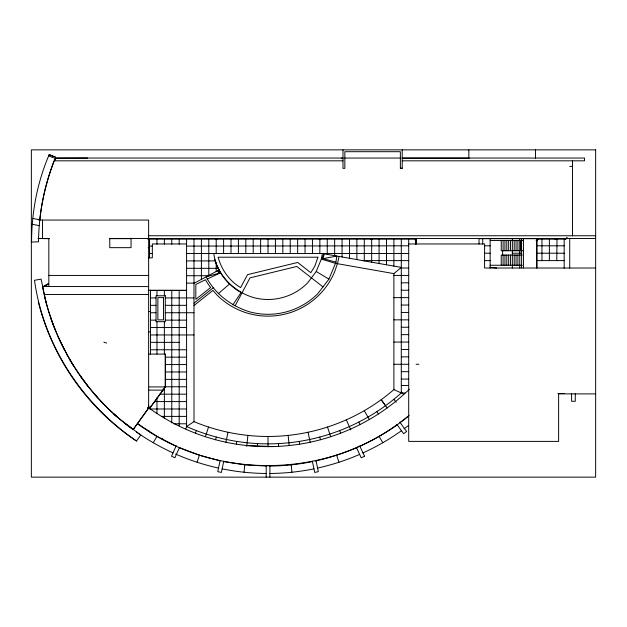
<?xml version="1.0" encoding="UTF-8"?>
<svg xmlns="http://www.w3.org/2000/svg" width="627" height="627" viewBox="0 0 627 627"><rect width="100%" height="100%" fill="white"/><g stroke="black" fill="none" stroke-linecap="round" stroke-linejoin="round"><path stroke-width="0.94" d="M572.506 160.951L572.514 235.885M257.415 446.361L257.556 443.587M148.638 406.453L148.638 405.254M415.246 238.997L415.317 238.393L415.254 239.318M54.714 159.524C44.313 185.655 38.796 213.721 38.513 241.842L31.593 242.03C31.546 212.239 37.401 182.026 49.188 154.626L55.631 157.252L54.698 159.579M244.036 472.209L244.804 464.858M246.732 446.448L247.9 435.404M213.791 253.504C216.621 274.814 234.059 292.26 254.476 297.809A55.529 55.529 0 0 0 307.543 282.965L316.235 271.515L321.69 258.214L322.309 253.504L401.296 267.4L393.889 273.615L393.889 389.61L392.839 390.511A192.505 192.505 0 0 1 381.694 399.321L380.417 400.245A192.505 192.505 0 0 1 364.506 410.536L363.143 411.32A191.94 191.94 0 0 1 346.323 419.816L346.229 419.855A192.505 192.505 0 0 1 328.564 426.689L327.067 427.183A192.505 192.505 0 0 1 308.774 432.097L307.23 432.426A192.505 192.505 0 0 1 288.514 435.365L286.947 435.53A192.505 192.505 0 0 1 268.027 436.463C242.696 436.47 217.381 431.407 194.002 421.657L186.58 426.517C212.114 437.928 240.063 443.877 268.027 443.861A199.903 199.903 0 0 0 277.236 443.65L278.764 443.571A199.903 199.903 0 0 0 287.95 442.866L289.478 442.709A199.903 199.903 0 0 0 298.609 441.51L300.121 441.267A199.903 199.903 0 0 0 309.182 439.582L310.678 439.261A199.903 199.903 0 0 0 319.629 437.09L319.762 437.05A196.878 196.878 0 0 0 329.802 434.08L329.935 434.033A199.903 199.903 0 0 0 338.619 430.984L340.053 430.435A199.903 199.903 0 0 0 348.573 426.916L349.968 426.297A199.903 199.903 0 0 0 358.283 422.324L359.647 421.626A199.903 199.903 0 0 0 367.735 417.221L369.068 416.446A199.903 199.903 0 0 0 384.508 406.421L385.754 405.52A199.903 199.903 0 0 0 393.066 399.924L394.265 398.96A199.903 199.903 0 0 0 401.272 392.98L404.987 392.98M218.956 273.513L217.632 270.746L220.555 272.761L206.165 276.844C215.045 294.024 231.473 306.266 249.82 311.893A70.334 70.334 0 0 0 317.764 293.695L328.94 279.125L335.962 262.164L336.77 256.051L323.195 258.614L321.69 258.214L324.12 253.825L323.195 258.614M236.316 444.143L236.747 441.4M338.988 256.443L337.757 262.642L334.716 271.585A72.191 72.191 0 0 1 216.981 295.003L212.937 290.387L193.986 305.553M220.108 460.61L217.757 471.661L221.378 472.429L223.761 461.237M225.885 442.207L228.001 432.254M215.57 439.731L216.284 437.05M197.105 462.232L199.386 455.202M205.39 436.721L208.54 427.034M195.397 433.179L196.384 430.584M55.129 158.482L55.442 157.722M55.38 157.863L55.631 157.252L49.188 154.626L48.647 155.864L53.514 157.824M557.646 239.005L557.568 239.161A0.925 0.925 0 0 1 555.969 239.161L555.977 239.161M185.694 428.892L186.713 426.579M176.211 445.687L171.516 456.237L174.894 457.741L179.573 447.239M235.133 305.811L250.001 277.863L296.83 266.467L322.983 286.892M136.38 431.972A229.521 229.521 0 0 0 148.952 440.178L153.262 442.725L156.969 436.314M232.86 304.871L241.105 292.527A55.529 55.529 0 0 1 214.747 259.609M148.638 286.586L42.503 286.531C53.319 343.439 86.291 395.543 133.12 429.636L148.842 407.895A202.686 202.686 0 0 0 409.407 389.187M133.12 429.636L148.638 407.895L148.638 220.053L39.783 220.053M46.116 302.551L41.108 279.125L34.501 280.293C43.49 345.273 82.537 404.29 136.498 441.016L140.738 435.099L119.287 418.75M147.713 407.895L149.986 407.895L165.293 386.93L165.293 354.09M149.986 407.895L165.356 386.93L165.356 354.09L148.638 354.09M567.004 238.001L565.28 239.005M567.137 238.08L565.303 239.161L538.413 239.161A1.544 1.544 0 0 0 536.869 240.705L536.869 267.847M409.117 415.356L407.722 416.649C331.918 479.146 216.284 482.116 137.376 423.586L156.664 436.141L176.015 446.118M218.29 293.695L229.537 283.984M408.287 416.187L406.962 417.253A222.115 222.115 0 0 1 400.206 422.465L400.097 422.543M193.986 303.178L213.556 287.527M404.031 428.837L405.512 427.739A229.521 229.521 0 0 0 408.451 425.514M401.452 430.71L401.045 431A229.521 229.521 0 0 1 384.03 442.004L382.439 442.928A229.521 229.521 0 0 1 364.444 452.247L362.767 453.015M397.103 424.722L396.06 425.459A222.115 222.115 0 0 1 380.291 435.616L378.818 436.47A222.115 222.115 0 0 1 369.828 441.369L368.315 442.145A222.115 222.115 0 0 1 360.627 445.852L359.882 446.189M42.456 286.97L43.271 286.531M44.18 286.124L47.965 284.07M44.337 286.124L48.114 284.078M193.986 283.326L219.278 269.876M207.114 279.125L220.555 272.761M359.624 454.41L359.396 454.504A229.521 229.521 0 0 1 340.477 461.746L338.721 462.318A229.521 229.521 0 0 1 319.19 467.703L317.583 468.063M356.497 447.694L355.956 447.929A222.115 222.115 0 0 1 348.063 451.158L346.465 451.761A222.115 222.115 0 0 1 336.809 455.155L335.186 455.68A222.115 222.115 0 0 1 327.012 458.102L325.366 458.549A222.115 222.115 0 0 1 317.082 460.586L315.42 460.963M313.962 468.831L313.782 468.871A229.521 229.521 0 0 1 291.939 472.233A229.325 229.325 0 0 1 269.9 473.471L269.9 473.471M312.418 461.59L312.081 461.66A222.115 222.115 0 0 1 303.687 463.196L302.002 463.463A222.115 222.115 0 0 1 291.861 464.795L290.16 464.968A222.115 222.115 0 0 1 279.963 465.751L278.255 465.837A222.115 222.115 0 0 1 271.436 466.049L269.728 466.065M415.489 239.6L416.406 239.483L415.489 239.545L415.795 244.021M557.011 239.592L556.768 260.613M557.897 393.607L564.566 393.435M408.702 245.808L186.58 246.097M342.977 158.051L55.309 158.051L55.309 160.825L342.977 160.825M344.834 158.051L400.363 158.051M402.213 158.051L584.536 158.051L584.536 160.825L402.213 160.825M55.254 158.176L87.545 158.051M341.284 158.176L342.977 158.176M402.213 158.176L468.847 158.176M569.724 166.374L572.506 166.374M400.363 168.224L402.213 168.224M148.638 235.752L595.65 235.752M38.568 238.534L49.282 238.526M109.498 238.526L595.65 238.526M49.047 238.66L37.941 238.534M109.607 238.66L131.051 238.66M536.406 238.699L479.028 238.699L479.028 244.028M566.322 238.699L566.957 238.699L566.957 238.056M147.847 239.161L415.254 239.161L415.638 244.021M490.134 240.549L523.451 240.549M537.025 240.705L536.101 240.643L537.025 240.76M186.58 243.958L152.337 243.958L152.337 257.838L148.262 257.838M408.702 243.958L484.593 243.958L484.593 268.019L595.65 268.019M484.585 245.808L490.134 245.808M537.331 245.808L564.175 245.808M149.563 246.097L152.337 246.097M148.168 247.657L148.638 247.657M523.451 250.729L501.239 250.729L501.239 240.549M484.585 253.214L490.134 253.214M512.345 253.214L521.601 253.214M537.331 253.214L564.175 253.214M149.563 253.504L152.337 253.504M186.58 253.504L408.702 253.504M522.236 255.064L501.239 255.064L501.239 265.245M362.727 260.613L408.702 260.613M484.585 260.613L490.134 260.613M537.331 260.613L564.175 260.613M186.58 260.91L215.32 260.91M490.134 265.245L522.236 265.245M401.296 268.019L408.702 268.019M186.58 268.317L218.588 268.317M48.828 275.433L148.638 275.433M393.889 275.425L408.702 275.425M186.58 275.715L208.289 275.715M401.296 282.824L408.702 282.824M186.58 283.122L193.986 283.122M148.262 290.23L186.58 290.23M401.296 290.23L408.702 290.23M150.488 290.528L186.58 290.528M44.423 294.463L148.638 294.463M393.889 297.637L408.702 297.637M150.488 297.927L156.037 297.927M165.293 297.927L193.986 297.927M401.296 305.035L408.702 305.035M150.488 305.333L156.037 305.333M165.293 305.333L186.58 305.333M148.638 311.517L150.488 311.517M401.296 312.442L408.702 312.442M150.488 312.74L156.037 312.74M165.293 312.74L193.986 312.74M393.889 319.848L408.702 319.848M150.488 320.138L156.037 320.138M165.293 320.138L186.58 320.138M401.296 327.247L408.702 327.247M150.488 327.545L186.58 327.545M148.638 331.879L150.488 331.879M401.296 334.653L408.702 334.653M150.488 334.951L193.986 334.951M393.889 342.06L408.702 342.06M150.488 342.35L179.181 342.35M401.296 349.466L408.702 349.466M150.488 349.756L186.58 349.756M401.296 356.865L408.702 356.865M165.293 357.163L186.58 357.163M393.889 364.271L408.702 364.271M416.101 364.271L418.883 364.271M165.293 364.561L186.58 364.561M401.296 371.678L408.702 371.678M165.293 371.968L186.58 371.968M401.296 379.076L408.702 379.076M165.293 379.374L186.58 379.374M401.296 385.527L408.702 385.527M165.293 386.624L164.368 386.624L165.293 386.93M164.368 386.773L186.58 386.773M149.171 386.93L165.356 386.93M148.975 390.112L163.02 390.112M595.65 393.889L558.633 393.889L558.633 441.392L408.702 441.392L408.702 239.585M159.775 394.179L186.58 394.179M154.328 401.586L186.58 401.586M186.58 408.984L149.563 408.984L149.563 406.899M147.533 409.439L147.713 407.613M161.594 416.391L186.58 416.391M173.624 423.797L186.58 423.797M148.544 431.204L149.563 431.204L149.563 431.846M161.029 438.602L162.699 438.602M266.491 466.073L245.047 464.881L223.682 461.605M266.201 473.456L263.019 473.424A229.521 229.521 0 0 1 248.018 472.609L243.041 472.115A229.521 229.521 0 0 1 223.251 469.067L222.146 468.839M246.63 445.507L273.09 446.573M490.134 267.298L496.623 268.019M393.889 273.615L335.476 263.34L321.314 259.139M33.098 218.486L39.799 219.842M32.4 224.294L39.258 225.681M218.525 468.071L218.345 468.04A229.521 229.521 0 0 1 199.01 462.859L194.245 461.3A229.521 229.521 0 0 1 180.192 456.009L175.584 454.042M220.061 460.829L200.06 455.421L179.4 447.623M321.69 258.214L335.962 262.164M103.878 342.217L106.637 343.055M415.435 238.871L415.952 239.545L415.952 244.021M415.395 239.028L415.795 239.545M393.889 389.61L401.296 392.957L401.296 239.592M173.013 452.874L171.022 451.973A229.521 229.521 0 0 1 153.262 442.725M316.235 271.515L328.94 279.125M125.22 423.633L133.292 429.401M116.693 416.524L113.581 413.734A229.521 229.521 0 0 0 116.693 416.524L117.492 417.206M109.31 409.752L110.626 410.991M100.516 400.849L105.728 406.257A239.624 217.389 0 0 0 120.494 419.784M401.296 391.969L403.506 394.422M97.687 397.777L94.262 393.889M88.289 386.687L92.2 391.491A243.025 224.513 0 0 0 102.225 402.675M393.827 399.313L396.162 402.189M87.702 385.934L80.499 376.286M399.846 422.206L406.609 431.509L403.616 433.688L396.828 424.338M385.519 405.685L381.177 399.697L387.157 407.926M77.654 372.164L78.594 373.535M376.905 411.61L378.418 413.938M74.01 366.568L69.252 358.715M364.279 410.669L369.366 419.487M379.084 436.314L382.783 442.725M58.287 337.154L67.41 355.446M43.091 286.202L43.451 286.86M358.777 422.073L360.039 424.55M346.323 419.816L350.838 429.957M54.416 327.921L55.043 329.465M339.662 430.584L340.657 433.179M52.637 323.242L54.11 327.145M45.081 298.507A236.755 232.68 0 0 0 49.125 312.975L52.347 322.458M327.513 427.034L330.656 436.721M336.66 455.202L338.948 462.248M319.762 437.05L320.483 439.731M315.945 460.359L318.344 471.661L314.723 472.437L312.332 461.174M308.045 432.254L310.169 442.207M299.251 441.408L299.682 444.151M565.201 238.393L565.327 239.31L565.264 238.385M288.146 435.404L289.188 445.531M291.179 464.866L291.939 472.233M278.49 443.587L278.631 446.361M575.288 393.497L575.288 401.288L571.589 401.288L571.589 393.497M569.724 238.385L569.724 268.097M564.175 239.585L564.175 268.254M555.083 238.385L555.083 239.318M549.37 239.585L549.37 260.613M541.963 239.585L541.963 260.613M536.72 267.847L536.72 240.705A1.693 1.693 0 0 1 538.413 239.005M536.563 267.847L536.563 240.705A1.85 1.85 0 0 1 538.413 238.848M535.482 149.853L535.482 158.176M523.451 238.699L523.451 267.901M521.601 238.699L521.601 267.901M520.676 240.549L520.676 250.729M519.752 238.699L519.752 265.245M519.752 265.386L519.752 268.019M517.902 240.549L517.902 250.729M517.902 255.064L517.902 265.245M516.045 240.549L516.045 250.729M516.045 255.064L516.045 265.245M514.195 240.549L514.195 250.729M514.195 255.064L514.195 265.245M512.345 238.699L512.345 268.019M510.496 240.549L510.496 250.729M510.496 255.064L510.496 265.245M508.646 240.549L508.646 250.729M508.646 255.064L508.646 265.245M506.796 240.549L506.796 250.729M506.796 255.064L506.796 265.245M504.939 240.549L504.939 250.729M504.939 255.064L504.939 265.245M503.089 240.549L503.089 250.729M503.089 255.064L503.089 265.245M502.627 250.729L502.627 255.064M490.134 238.699L490.134 268.019M482.727 238.699L482.727 244.028M468.847 149.853L468.847 158.67M416.101 238.699L416.101 244.028M402.213 149.853L402.213 168.357L400.363 168.357L400.363 151.703L344.834 151.703L344.834 168.357L342.977 168.357L342.993 149.853M393.889 239.592L393.889 266.099M386.491 239.592L386.491 264.798M379.084 239.6L379.084 263.489M371.678 239.624L371.678 262.188M364.279 239.608L364.279 260.887M356.873 239.608L356.873 259.586M349.466 239.616L349.466 258.285M342.068 239.616L342.068 256.984M334.661 239.616L334.661 255.675M327.255 239.624L327.255 254.374M319.856 239.624L319.856 253.504M312.45 239.624L312.45 253.504M305.043 239.624L305.043 253.504M297.645 239.624L297.645 253.504M290.238 239.624L290.238 253.504M282.832 239.624L282.832 253.504M275.425 239.624L275.425 253.504M269.9 477.147L269.9 465.704L266.201 465.704L266.201 477.147M268.027 239.624L268.027 253.504M268.027 436.463L268.027 446.636M260.62 239.624L260.62 253.504M253.214 239.624L253.214 253.504M245.815 239.624L245.815 253.504M238.409 239.624L238.409 253.504M231.002 239.624L231.002 253.504M223.604 239.624L223.604 253.504M216.197 239.624L216.197 253.504M216.197 262.893L216.197 271.515M208.791 239.624L208.791 275.449M201.392 239.624L201.392 279.383M193.986 239.624L194.002 421.657M186.58 239.624L186.58 426.517M179.181 239.624L179.181 244.248M179.181 290.528L179.181 425.647M171.774 239.624L171.774 244.248M171.774 290.528L171.774 422.872M164.368 239.624L164.368 244.248M164.368 290.528L164.368 295.787M164.368 321.698L164.368 354.09M164.368 387.705L164.368 418.24M156.969 239.624L156.969 244.248M156.969 290.528L156.969 295.787M156.969 321.698L156.969 354.09M156.969 397.73L156.969 413.616M150.488 290.23L150.488 354.09M149.563 239.624L149.563 257.838M131.051 238.142L131.051 247.657L109.764 247.657L109.764 238.534M48.828 238.534L48.828 286.586M42.503 220.053L42.503 238.534M39.862 219.262A229.78 229.639 0 0 1 54.102 161.061M136.498 441.016A236.928 236.928 0 0 1 38.333 302.057M39.133 220.5A244.389 244.24 0 0 1 39.321 218.737M50.685 317.732A239.514 233.354 0 0 0 55.975 331.793L57.943 336.393A242.053 233.369 0 0 0 64.44 349.937M66.799 354.357A243.966 232.327 0 0 0 74.448 367.281L77.184 371.474A244.358 229.427 0 0 0 89.026 387.619M47.801 284.078A34.791 34.791 0 0 1 44.047 286.171M566.863 237.923A1.85 1.85 0 0 1 566.573 238.307M566.189 238.605A1.85 1.85 0 0 1 565.264 238.848M48.42 284.078A34.791 34.791 0 0 1 43.89 286.531M268.826 239.161A0.925 0.925 0 0 1 267.227 239.161M216.997 239.161A0.925 0.925 0 0 1 215.398 239.161M372.485 239.161A0.925 0.925 0 0 1 370.878 239.161M320.656 239.161A0.925 0.925 0 0 1 319.049 239.161M317.92 257.211L314.856 266.161L310.796 272.698L297.684 262.462L247.524 274.65L240.65 287.574C229.427 281.084 221.456 269.641 218.125 257.211L317.92 257.211M210.609 287.511L195.836 299.33L195.836 284.439L205.476 279.744A72.066 72.066 0 0 0 210.382 287.205L210.609 287.511M364.561 456.237L361.207 457.796L356.45 447.584L359.835 446.095L364.561 456.237M538.413 238.385L538.475 239.31L538.413 238.385M595.65 149.853L31.35 149.853L31.35 477.147L595.65 477.147L595.65 149.853M165.293 295.787L156.037 295.787L156.037 321.698L165.293 321.698L165.293 295.787M163.467 297.613L157.871 297.613L157.871 319.872L163.467 319.872L163.467 297.613"/></g></svg>
